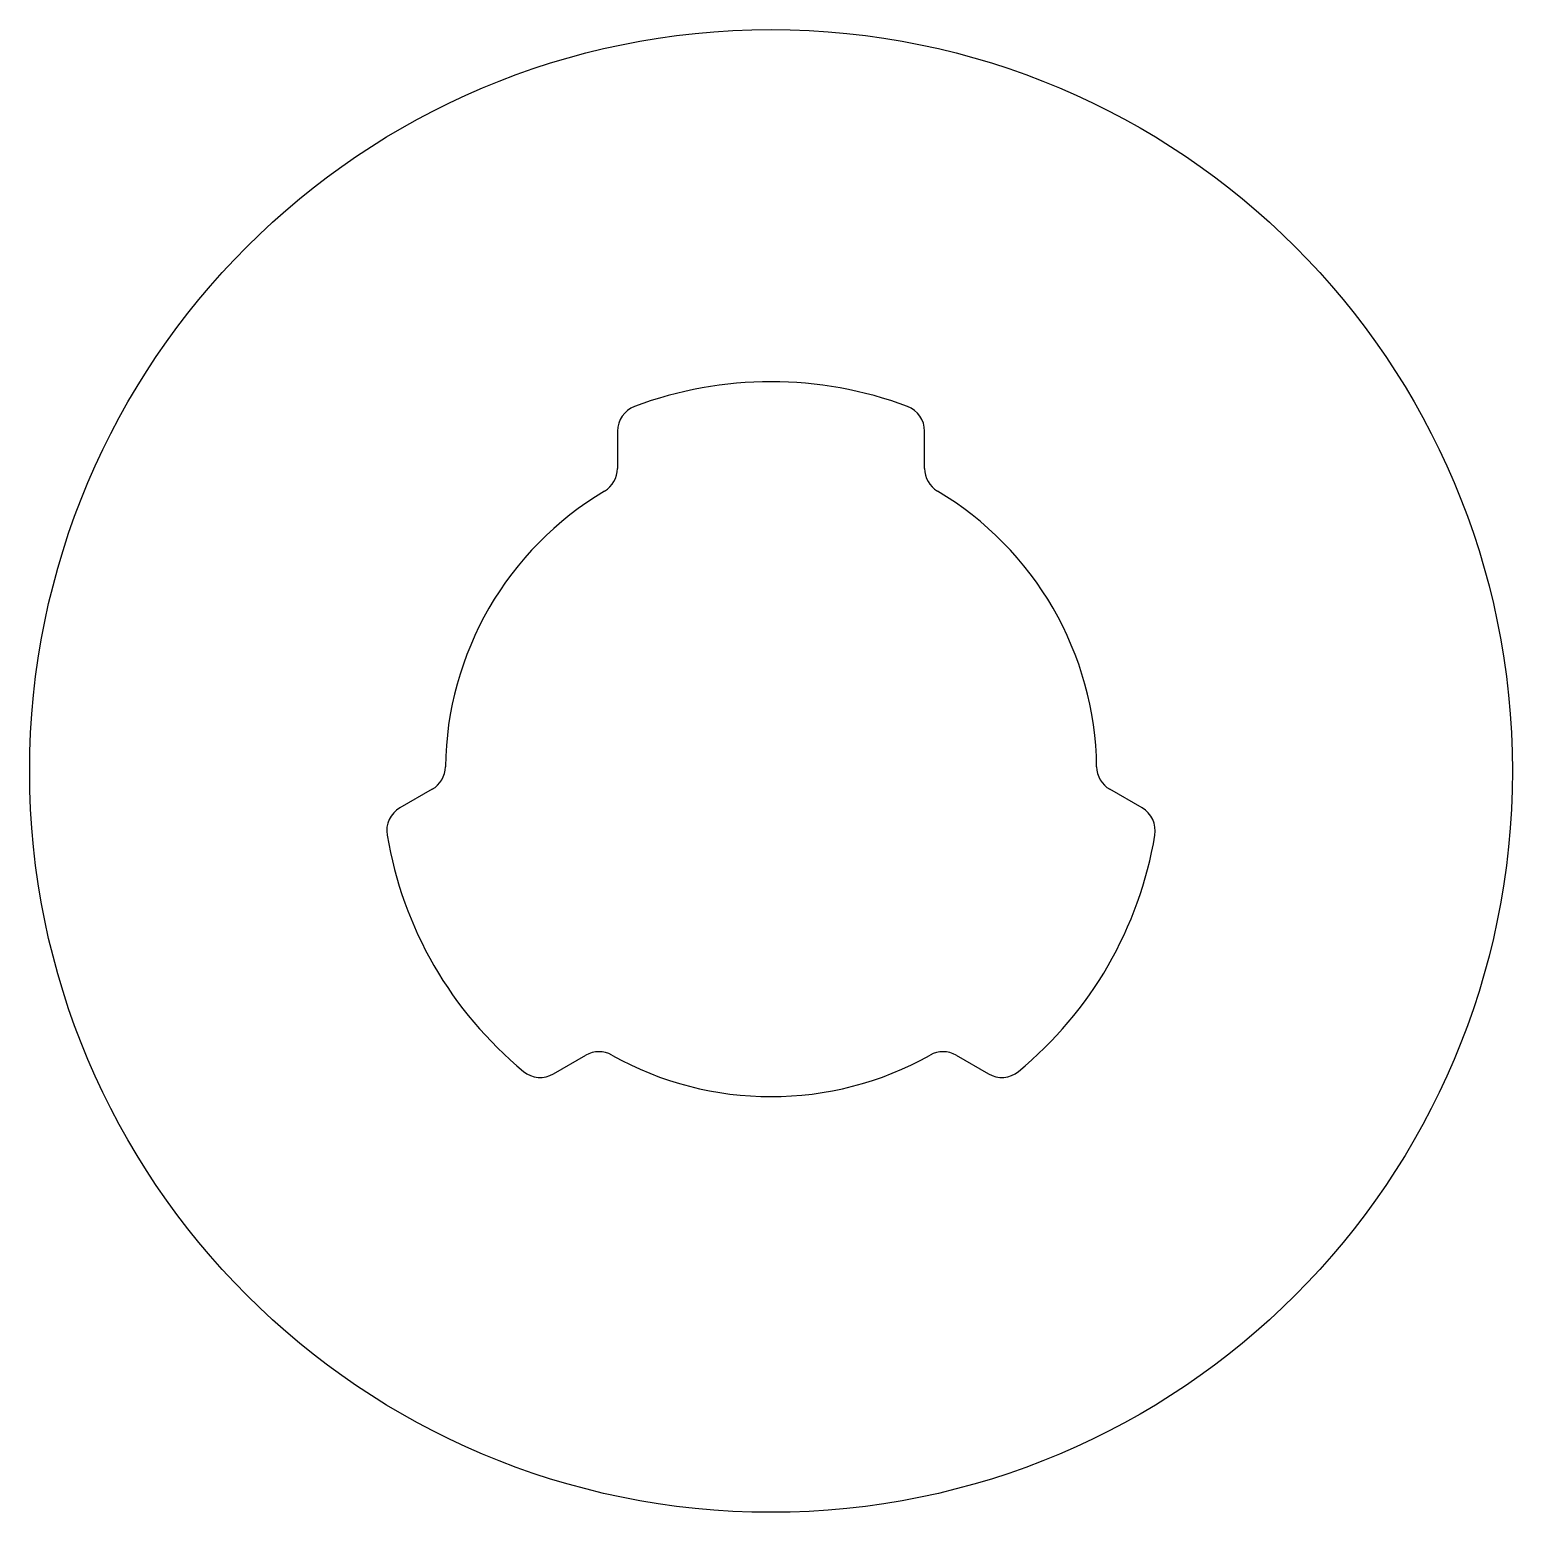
# Model space of a CAD drawing. Extents: x 601.3 to 629.3, y 678.4 to 706.4.
import ezdxf

# ---------------------------------------------------------------- set-up
doc = ezdxf.new("R2010")
doc.units = 0
doc.layers.get('0').update_dxf_attribs({"linetype": 'CONTINUOUS'})

msp = doc.modelspace()

# ---------------------------------------------------------------- linework, layer by layer
for p, q in [((612.363, 698.852), (612.363, 698.151)), ((618.163, 698.151), (618.163, 698.852)), ((608.863, 692.09), (608.256, 691.739)), ((622.269, 691.739), (621.662, 692.09)), ((611.156, 686.716), (611.763, 687.067)), ((618.762, 687.067), (619.369, 686.716))]:
    msp.add_line(p, q)
msp.add_circle((615.263, 692.436), 14)
for centre, radius, start, end in [((615.263, 692.436), 7.35, 69.4904, 110.5096), ((612.863, 698.852), 0.5, 110.5096, 180), ((617.663, 698.852), 0.5, 0, 69.4904), ((611.863, 698.151), 0.5, 300.749, 0), ((618.663, 698.151), 0.5, 180, 239.251), ((615.263, 692.436), 6.15, 120.749, 179.251), ((615.263, 692.436), 6.15, 0.749, 59.251), ((608.613, 692.523), 0.5, 300, 359.251), ((621.912, 692.523), 0.5, 180.749, 240), ((608.506, 691.306), 0.5, 120, 189.4904), ((622.019, 691.306), 0.5, 350.5096, 60), ((615.263, 692.436), 7.35, 189.4904, 230.5096), ((615.263, 692.436), 7.35, 309.4904, 350.5096), ((612.013, 686.634), 0.5, 60.749, 120), ((618.512, 686.634), 0.5, 60, 119.251), ((615.263, 692.436), 6.15, 240.749, 299.251), ((610.906, 687.149), 0.5, 230.5096, 300), ((619.619, 687.149), 0.5, 240, 309.4904)]:
    msp.add_arc(centre, radius, start, end)

doc.saveas('drawing.dxf')
